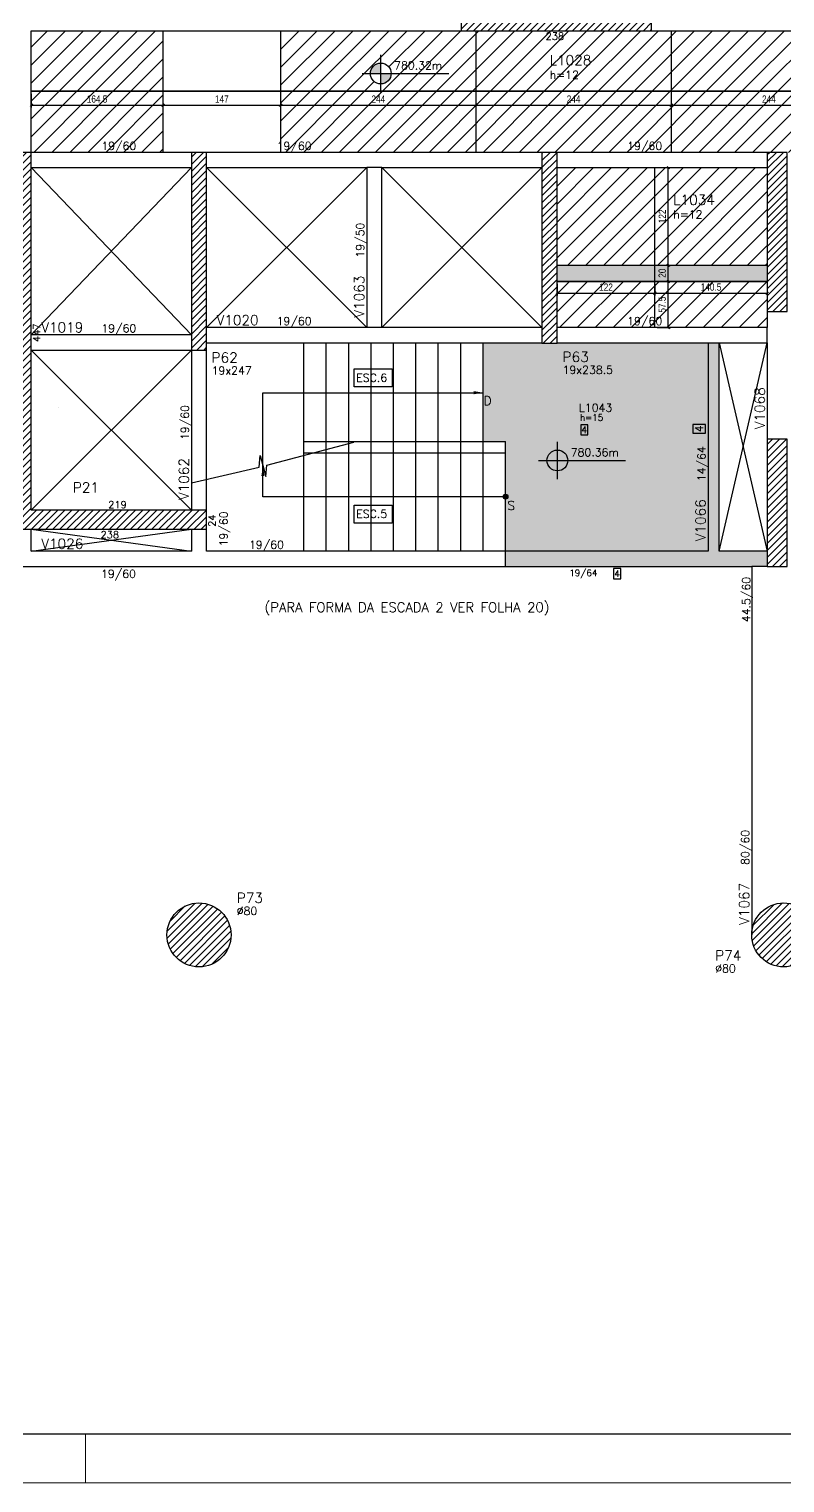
# Model space of a CAD drawing. Extents: x 1860 to 8661, y -614 to 3008.
# Drawn here: x 5207 to 6152, y -614 to 1204 of the extents above; entities that cross this region are included whole.
import ezdxf
from ezdxf.enums import TextEntityAlignment as Align

# ---------------------------------------------------------------- set-up
doc = ezdxf.new("R2010")
doc.units = 0
for name, color, linetype in [('242', 12, 'Continuous'), ('COTA', 241, 'Continuous'), ('F-AUX', 2, 'Continuous'), ('F-AUX-RED', 1, 'Continuous'), ('F-COTAS-FUROS', 50, 'Continuous'), ('F-ESCADAS', 2, 'Continuous'), ('F-LAJES-DIM', 2, 'Continuous'), ('F-LAJES-NOME', 4, 'Continuous'), ('F-LEADER', 1, 'Continuous'), ('F-NÍVEL-PLANTA', 2, 'Continuous'), ('F-PILARES-DIM', 172, 'Continuous'), ('F-PILARES-HACH', 174, 'Continuous'), ('F-PILARES-NOME', 170, 'Continuous'), ('F-PILARES-S', 170, 'Continuous'), ('F-TEXTO', 6, 'Continuous'), ('F-TEXTO ESCADA', 2, 'Continuous'), ('F-TEXTO-YELLOW', 2, 'Continuous'), ('F-VIGAS', 3, 'Continuous'), ('F-VIGAS-DIM', 2, 'Continuous'), ('F-VIGAS-NOME', 4, 'Continuous'), ('F-VÃO', 1, 'Continuous'), ('Painéis', 200, 'Continuous')]:
    doc.layers.add(name, color=color, linetype=linetype)
doc.layers.add('F-DESNIVEL-3', color=7, linetype='Continuous', true_color=0xd5c7ff)
doc.layers.add('FOLHA', color=255, linetype='Continuous', lineweight=5)
doc.layers.add('Hachura', color=251, linetype='Continuous', lineweight=9)
doc.styles.add('5385-ARQ-PB-BAS-PLA-TER-TORRE-A-106-TXT$0$R60-75', font='romans.shx', dxfattribs={"height": 0.1125})
doc.styles.add('COTA TECNICA-50', font='techl___.ttf', dxfattribs={"height": 9})
doc.styles.add('CP-TEXTO', font='romans.shx')
doc.styles.add('MCP', font='romans.shx')
doc.styles.add('ROMANS', font='romans.shx')
doc.dimstyles.new('COTA PAINEL-50', dxfattribs={"dimtxt": 9, "dimasz": 3, "dimexe": 3, "dimexo": 3, "dimgap": 3, "dimtad": 1, "dimdec": 1, "dimzin": 12, "dimdsep": 46, "dimtxsty": 'COTA TECNICA-50', "dimblk1": 'OBLIQUE', "dimblk2": 'OBLIQUE', "dimsah": 1, "dimcen": 0.9, "dimclrd": 4, "dimclre": 4, "dimclrt": 240, "dimadec": 1, "dimazin": 3, "dimtfac": 1, "dimtdec": 1, "dimtmove": 0, "dimatfit": 3, "dimfxl": 1, "dimtolj": 1, "dimtzin": 12, "dimarcsym": 0})
pattern_1 = [(45, (3915.0974, 555.858), (-4.419417, 4.419417), [])]
pattern_2 = [(45, (-236.451, 0), (-11.22532, 11.22532), [])]

# ---------------------------------------------------------------- blocks, each defined once
blk = doc.blocks.new('*U10')
at = {"layer": 'F-LAJES-DIM', "color": 1}
blk.add_lwpolyline([(0, 0), (11, 0), (11, 16), (0, 16)], close=True, dxfattribs=at)
at = {"layer": 'F-LAJES-DIM', "style": 'MCP'}
blk.add_attdef('DIM', text='', height=10, dxfattribs=at).set_placement((5.5, 8), align=Align.MIDDLE_CENTER)
blk = doc.blocks.new('Nível - Planta')
at = {"layer": 'F-NÍVEL-PLANTA'}
h = blk.add_hatch(color=71, dxfattribs=at)
h.paths.add_polyline_path([(0, 0), (0, 0.26, 0.414214), (-0.26, 0)])
h.paths.add_polyline_path([(0.26, 0), (0, 0), (0, -0.26, 0.414214)])
for p, q in [((0, -0.469), (0, 0.469)), ((-0.469, 0), (1.704, 0))]:
    blk.add_line(p, q, dxfattribs=at)
blk.add_circle((0, 0), 0.26, dxfattribs=at)
at = {"layer": 'F-TEXTO', "color": 3, "style": 'MCP'}
blk.add_attdef('NÍVEL', (0.333, 0.102), '', height=0.2, dxfattribs=at)
blk = doc.blocks.new('*U14')
at = {"layer": 'F-VIGAS-DIM', "color": 1}
blk.add_lwpolyline([(0, 0), (11, 0), (11, 16), (0, 16)], close=True, dxfattribs=at)
at = {"layer": 'F-VIGAS-DIM', "style": 'MCP'}
blk.add_attdef('DIM', text='', height=10, dxfattribs=at).set_placement((5.5, 8), align=Align.MIDDLE_CENTER)
blk = doc.blocks.new('A$C355D783C')
at = {"layer": 'F-AUX'}
h = blk.add_hatch(color=1, dxfattribs=at)
edge = h.paths.add_edge_path()
edge.add_arc((-352, 87.2), 3, 0, 360)
at = {"layer": 'F-AUX', "color": 1}
blk.add_circle((-352, 87.2), 3, dxfattribs=at)
at = {"layer": 'F-AUX-RED'}
for points in [[(-392, 215.2), (-380, 217.2), (-392, 219.2)], [(-653.1, 113.1), (-655.1, 125.1), (-657.1, 113.1)]]:
    blk.add_solid(points, dxfattribs=at)
at = {"layer": 'F-ESCADAS', "linetype": 'Continuous'}
for p, q in [((-604, 156), (-604, 279.5)), ((-576, 156), (-576, 279.5)), ((-548, 156), (-548, 279.5)), ((-520, 156), (-520, 279.5)), ((-492, 156), (-492, 279.5)), ((-464, 156), (-464, 279.5)), ((-436, 156), (-436, 279.5)), ((-408, 156), (-408, 279.5)), ((-380, 156), (-380, 279.5)), ((-604, 19), (-604, 156)), ((-576, 19), (-576, 156)), ((-548, 19), (-548, 156)), ((-520, 19), (-520, 156)), ((-492, 19), (-492, 156)), ((-464, 19), (-464, 156)), ((-436, 19), (-436, 156)), ((-408, 19), (-408, 156)), ((-380, 19), (-380, 156)), ((-352, 19), (-352, 156))]:
    blk.add_line(p, q, dxfattribs=at)
for points in [[(-604, 156), (-352, 156)], [(-604, 142), (-352, 142)]]:
    blk.add_lwpolyline(points, dxfattribs=at)
at = {"layer": 'F-LEADER'}
for points in [[(-352, 87.2), (-655.1, 87.2), (-655.1, 217.2), (-380, 217.2)], [(-744.5, 104.6), (-659.9, 124.3), (-658.6, 138.8), (-651.6, 112.3), (-650.2, 126.8), (-541.7, 155.5)]]:
    blk.add_lwpolyline(points, dxfattribs=at)
at = {"layer": 'F-TEXTO ESCADA', "color": 1}
for points in [[(-493.5, 246.9), (-493.5, 224.4), (-541.1, 224.4), (-541.1, 246.9)], [(-493.5, 76.8), (-493.5, 54.3), (-541.1, 54.3), (-541.1, 76.8)]]:
    blk.add_lwpolyline(points, close=True, dxfattribs=at)
at = {"layer": 'F-TEXTO ESCADA', "style": 'ROMANS'}
for s, p in [('ESC.6', (-538.5, 230.8)), ('ESC.5', (-538.5, 60.7))]:
    blk.add_text(s, height=10, dxfattribs=at).set_placement(p)
at = {"layer": 'F-TEXTO-YELLOW', "char_height": 11.2, "width": 61.38, "attachment_point": 9, "style": '5385-ARQ-PB-BAS-PLA-TER-TORRE-A-106-TXT$0$R60-75'}
for s, insert in [('D', (-369.5, 201.6)), ('S', (-340.1, 70.6))]:
    blk.add_mtext(s, dxfattribs=dict(at, insert=insert))
blk = doc.blocks.new('_Oblique')
at = {"color": 0, "linetype": 'ByBlock', "lineweight": -2}
blk.add_line((-0.5, -0.5), (0.5, 0.5), dxfattribs=at)
blk = doc.blocks.new('*D214')
at = {"layer": 'COTA', "color": 4, "lineweight": -2, "transparency": 16777216}
for p, q in [((5867.1, 884.9), (5867.1, 870.4)), ((5867.1, 873.4), (5989.1, 873.4)), ((5989.1, 884.9), (5989.1, 870.4))]:
    blk.add_line(p, q, dxfattribs=at)
at = {"layer": 'Defpoints', "color": 0, "transparency": 16777216}
for p in [(5867.1, 887.9), (5989.1, 887.9), (5989.1, 873.4)]:
    blk.add_point(p, dxfattribs=at)
at = {"layer": 'COTA', "color": 4, "lineweight": -2, "transparency": 16777216, "xscale": 3, "yscale": 3, "zscale": 3, "rotation": 180}
blk.add_blockref('_Oblique', (5867.1, 873.4), dxfattribs=at)
at = {"layer": 'COTA', "color": 4, "lineweight": -2, "transparency": 16777216, "xscale": 3, "yscale": 3, "zscale": 3}
blk.add_blockref('_Oblique', (5989.1, 873.4), dxfattribs=at)
at = {"layer": 'COTA', "color": 240, "transparency": 16777216, "insert": (5928.1, 881), "char_height": 9, "attachment_point": 5, "style": 'COTA TECNICA-50'}
blk.add_mtext('\\A1;122', dxfattribs=at)
blk = doc.blocks.new('*D215')
at = {"layer": 'COTA', "color": 4, "lineweight": -2, "transparency": 16777216}
for p, q in [((5989.1, 884.9), (5989.1, 870.4)), ((5989.1, 873.4), (6129.6, 873.4)), ((6129.6, 884.9), (6129.6, 870.4))]:
    blk.add_line(p, q, dxfattribs=at)
at = {"layer": 'Defpoints', "color": 0, "transparency": 16777216}
for p in [(5989.1, 887.9), (6129.6, 887.9), (6129.6, 873.4)]:
    blk.add_point(p, dxfattribs=at)
at = {"layer": 'COTA', "color": 4, "lineweight": -2, "transparency": 16777216, "xscale": 3, "yscale": 3, "zscale": 3, "rotation": 180}
blk.add_blockref('_Oblique', (5989.1, 873.4), dxfattribs=at)
at = {"layer": 'COTA', "color": 4, "lineweight": -2, "transparency": 16777216, "xscale": 3, "yscale": 3, "zscale": 3}
blk.add_blockref('_Oblique', (6129.6, 873.4), dxfattribs=at)
at = {"layer": 'COTA', "color": 240, "transparency": 16777216, "insert": (6059.3, 881), "char_height": 9, "attachment_point": 5, "style": 'COTA TECNICA-50'}
blk.add_mtext('\\A1;140.5', dxfattribs=at)
blk = doc.blocks.new('*D216')
at = {"layer": 'COTA', "color": 4, "lineweight": -2, "transparency": 16777216}
for p, q in [((5992.1, 887.9), (6008.9, 887.9)), ((6005.9, 830.4), (6005.9, 887.9)), ((5992.1, 830.4), (6008.9, 830.4))]:
    blk.add_line(p, q, dxfattribs=at)
at = {"layer": 'Defpoints', "color": 0, "transparency": 16777216}
for p in [(5989.1, 887.9), (6005.9, 887.9), (5989.1, 830.4)]:
    blk.add_point(p, dxfattribs=at)
at = {"layer": 'COTA', "color": 4, "lineweight": -2, "transparency": 16777216, "xscale": 3, "yscale": 3, "zscale": 3}
for p, rotation in [((6005.9, 887.9), 90), ((6005.9, 830.4), 270)]:
    blk.add_blockref('_Oblique', p, dxfattribs=dict(at, rotation=rotation))
at = {"layer": 'COTA', "color": 240, "transparency": 16777216, "insert": (5998.3, 859.1), "char_height": 9, "attachment_point": 5, "rotation": 90, "style": 'COTA TECNICA-50'}
blk.add_mtext('\\A1;57.5', dxfattribs=at)
blk = doc.blocks.new('*D212')
at = {"layer": 'COTA', "color": 4, "lineweight": -2, "transparency": 16777216}
for p, q in [((5992.1, 908.4), (6008.9, 908.4)), ((6005.9, 888.4), (6005.9, 908.4)), ((5992.1, 888.4), (6008.9, 888.4))]:
    blk.add_line(p, q, dxfattribs=at)
at = {"layer": 'Defpoints', "color": 0, "transparency": 16777216}
for p in [(5989.1, 908.4), (6005.9, 908.4), (5989.1, 888.4)]:
    blk.add_point(p, dxfattribs=at)
at = {"layer": 'COTA', "color": 4, "lineweight": -2, "transparency": 16777216, "xscale": 3, "yscale": 3, "zscale": 3}
for p, rotation in [((6005.9, 908.4), 90), ((6005.9, 888.4), 270)]:
    blk.add_blockref('_Oblique', p, dxfattribs=dict(at, rotation=rotation))
at = {"layer": 'COTA', "color": 240, "transparency": 16777216, "insert": (5998.3, 898.4), "char_height": 9, "attachment_point": 5, "rotation": 90, "style": 'COTA TECNICA-50'}
blk.add_mtext('\\A1;20', dxfattribs=at)
blk = doc.blocks.new('*D213')
at = {"layer": 'COTA', "color": 4, "lineweight": -2, "transparency": 16777216}
for p, q in [((5992.1, 1030.4), (6008.9, 1030.4)), ((6005.9, 908.4), (6005.9, 1030.4)), ((5992.1, 908.4), (6008.9, 908.4))]:
    blk.add_line(p, q, dxfattribs=at)
at = {"layer": 'Defpoints', "color": 0, "transparency": 16777216}
for p in [(5989.1, 1030.4), (6005.9, 1030.4), (5989.1, 908.4)]:
    blk.add_point(p, dxfattribs=at)
at = {"layer": 'COTA', "color": 4, "lineweight": -2, "transparency": 16777216, "xscale": 3, "yscale": 3, "zscale": 3}
for p, rotation in [((6005.9, 1030.4), 90), ((6005.9, 908.4), 270)]:
    blk.add_blockref('_Oblique', p, dxfattribs=dict(at, rotation=rotation))
at = {"layer": 'COTA', "color": 240, "transparency": 16777216, "insert": (5998.4, 969.4), "char_height": 9, "attachment_point": 5, "rotation": 90, "style": 'COTA TECNICA-50'}
blk.add_mtext('\\A1;122', dxfattribs=at)
blk = doc.blocks.new('*D356')
at = {"layer": 'COTA', "color": 4, "lineweight": -2, "transparency": 16777216}
for p, q in [((6009.6, 1122.4), (6009.6, 1105.4)), ((6009.6, 1108.4), (6253.6, 1108.4)), ((6253.6, 1122.4), (6253.6, 1105.4))]:
    blk.add_line(p, q, dxfattribs=at)
at = {"layer": 'Defpoints', "color": 0, "transparency": 16777216}
for p in [(6009.6, 1125.4), (6253.6, 1125.4), (6253.6, 1108.4)]:
    blk.add_point(p, dxfattribs=at)
at = {"layer": 'COTA', "color": 4, "lineweight": -2, "transparency": 16777216, "xscale": 3, "yscale": 3, "zscale": 3, "rotation": 180}
blk.add_blockref('_Oblique', (6009.6, 1108.4), dxfattribs=at)
at = {"layer": 'COTA', "color": 4, "lineweight": -2, "transparency": 16777216, "xscale": 3, "yscale": 3, "zscale": 3}
blk.add_blockref('_Oblique', (6253.6, 1108.4), dxfattribs=at)
at = {"layer": 'COTA', "color": 240, "transparency": 16777216, "insert": (6131.6, 1116), "char_height": 9, "attachment_point": 5, "style": 'COTA TECNICA-50'}
blk.add_mtext('\\A1;244', dxfattribs=at)
blk = doc.blocks.new('*D360')
at = {"layer": 'COTA', "color": 4, "lineweight": -2, "transparency": 16777216}
for p, q in [((5210.1, 1122.4), (5210.1, 1105.4)), ((5210.1, 1108.4), (5374.6, 1108.4)), ((5374.6, 1122.4), (5374.6, 1105.4))]:
    blk.add_line(p, q, dxfattribs=at)
at = {"layer": 'Defpoints', "color": 0, "transparency": 16777216}
for p in [(5210.1, 1125.4), (5374.6, 1125.4), (5374.6, 1108.4)]:
    blk.add_point(p, dxfattribs=at)
at = {"layer": 'COTA', "color": 4, "lineweight": -2, "transparency": 16777216, "xscale": 3, "yscale": 3, "zscale": 3, "rotation": 180}
blk.add_blockref('_Oblique', (5210.1, 1108.4), dxfattribs=at)
at = {"layer": 'COTA', "color": 4, "lineweight": -2, "transparency": 16777216, "xscale": 3, "yscale": 3, "zscale": 3}
blk.add_blockref('_Oblique', (5374.6, 1108.4), dxfattribs=at)
at = {"layer": 'COTA', "color": 240, "transparency": 16777216, "insert": (5292.3, 1116), "char_height": 9, "attachment_point": 5, "style": 'COTA TECNICA-50'}
blk.add_mtext('\\A1;164.5', dxfattribs=at)
blk = doc.blocks.new('*D361')
at = {"layer": 'COTA', "color": 4, "lineweight": -2, "transparency": 16777216}
for p, q in [((5374.6, 1122.4), (5374.6, 1105.4)), ((5374.6, 1108.4), (5521.6, 1108.4)), ((5521.6, 1122.4), (5521.6, 1105.4))]:
    blk.add_line(p, q, dxfattribs=at)
at = {"layer": 'Defpoints', "color": 0, "transparency": 16777216}
for p in [(5374.6, 1125.4), (5521.6, 1125.4), (5521.6, 1108.4)]:
    blk.add_point(p, dxfattribs=at)
at = {"layer": 'COTA', "color": 4, "lineweight": -2, "transparency": 16777216, "xscale": 3, "yscale": 3, "zscale": 3, "rotation": 180}
blk.add_blockref('_Oblique', (5374.6, 1108.4), dxfattribs=at)
at = {"layer": 'COTA', "color": 4, "lineweight": -2, "transparency": 16777216, "xscale": 3, "yscale": 3, "zscale": 3}
blk.add_blockref('_Oblique', (5521.6, 1108.4), dxfattribs=at)
at = {"layer": 'COTA', "color": 240, "transparency": 16777216, "insert": (5448.1, 1116), "char_height": 9, "attachment_point": 5, "style": 'COTA TECNICA-50'}
blk.add_mtext('\\A1;147', dxfattribs=at)
blk = doc.blocks.new('*D362')
at = {"layer": 'COTA', "color": 4, "lineweight": -2, "transparency": 16777216}
for p, q in [((5521.6, 1122.4), (5521.6, 1105.4)), ((5521.6, 1108.4), (5765.6, 1108.4)), ((5765.6, 1122.4), (5765.6, 1105.4))]:
    blk.add_line(p, q, dxfattribs=at)
at = {"layer": 'Defpoints', "color": 0, "transparency": 16777216}
for p in [(5521.6, 1125.4), (5765.6, 1125.4), (5765.6, 1108.4)]:
    blk.add_point(p, dxfattribs=at)
at = {"layer": 'COTA', "color": 4, "lineweight": -2, "transparency": 16777216, "xscale": 3, "yscale": 3, "zscale": 3, "rotation": 180}
blk.add_blockref('_Oblique', (5521.6, 1108.4), dxfattribs=at)
at = {"layer": 'COTA', "color": 4, "lineweight": -2, "transparency": 16777216, "xscale": 3, "yscale": 3, "zscale": 3}
blk.add_blockref('_Oblique', (5765.6, 1108.4), dxfattribs=at)
at = {"layer": 'COTA', "color": 240, "transparency": 16777216, "insert": (5643.6, 1116), "char_height": 9, "attachment_point": 5, "style": 'COTA TECNICA-50'}
blk.add_mtext('\\A1;244', dxfattribs=at)
blk = doc.blocks.new('*D359')
at = {"layer": 'COTA', "color": 4, "lineweight": -2, "transparency": 16777216}
for p, q in [((5765.6, 1122.4), (5765.6, 1105.4)), ((5765.6, 1108.4), (6009.6, 1108.4)), ((6009.6, 1122.4), (6009.6, 1105.4))]:
    blk.add_line(p, q, dxfattribs=at)
at = {"layer": 'Defpoints', "color": 0, "transparency": 16777216}
for p in [(5765.6, 1125.4), (6009.6, 1125.4), (6009.6, 1108.4)]:
    blk.add_point(p, dxfattribs=at)
at = {"layer": 'COTA', "color": 4, "lineweight": -2, "transparency": 16777216, "xscale": 3, "yscale": 3, "zscale": 3, "rotation": 180}
blk.add_blockref('_Oblique', (5765.6, 1108.4), dxfattribs=at)
at = {"layer": 'COTA', "color": 4, "lineweight": -2, "transparency": 16777216, "xscale": 3, "yscale": 3, "zscale": 3}
blk.add_blockref('_Oblique', (6009.6, 1108.4), dxfattribs=at)
at = {"layer": 'COTA', "color": 240, "transparency": 16777216, "insert": (5887.6, 1116), "char_height": 9, "attachment_point": 5, "style": 'COTA TECNICA-50'}
blk.add_mtext('\\A1;244', dxfattribs=at)

msp = doc.modelspace()

# ---------------------------------------------------------------- hatches: boundary and pattern name
at = {"layer": 'F-DESNIVEL-3', "linetype": 'Continuous'}
h = msp.add_hatch(color=256, dxfattribs=at)
h.dxf.hatch_style = 1
h.paths.add_polyline_path([(6055.6, 811.36), (5867.1, 811.36), (5867.1, 810.86), (5848.1, 810.86), (5848.1, 811.36), (5774.6, 811.36), (5774.6, 687.86), (5802.6, 687.86), (5802.6, 550.86), (6055.6, 550.86)])
at = {"layer": 'F-PILARES-HACH', "linetype": 'Continuous'}
h = msp.add_hatch(dxfattribs=at)
h.set_pattern_fill('ANSI31', color=256, scale=50, style=0)
h.set_pattern_definition(pattern_1)
h.paths.add_polyline_path([(5985.1, 1201.36), (5985.1, 1439.36), (5747.1, 1439.36), (5747.1, 1420.36), (5966.1, 1420.36), (5966.1, 1220.36), (5747.1, 1220.36), (5747.1, 1201.36)], flags=16)
h = msp.add_hatch(dxfattribs=at)
h.set_pattern_fill('ANSI31', color=256, scale=50, style=0)
h.set_pattern_definition(pattern_1)
h.paths.add_polyline_path([(5191.1, 578.36), (5429.1, 578.36), (5429.1, 602.36), (5210.1, 602.36), (5210.1, 1049.36), (5191.1, 1049.36)], flags=16)
h = msp.add_hatch(dxfattribs=at)
h.set_pattern_fill('ANSI31', color=256, scale=50, style=0)
h.set_pattern_definition(pattern_1)
h.paths.add_polyline_path([(5410.1, 802.36), (5429.1, 802.36), (5429.1, 1049.36), (5410.1, 1049.36)], flags=16)
h = msp.add_hatch(dxfattribs=at)
h.set_pattern_fill('ANSI31', color=256, scale=50, style=0)
h.set_pattern_definition(pattern_1)
h.paths.add_polyline_path([(5848.1, 810.86), (5867.1, 810.86), (5867.1, 1049.36), (5848.1, 1049.36)], flags=16)
h = msp.add_hatch(dxfattribs=at)
h.set_pattern_fill('ANSI31', color=256, scale=50, style=0)
h.set_pattern_definition(pattern_1)
h.paths.add_polyline_path([(6129.6, 850.36), (6154.6, 850.36), (6154.6, 1049.36), (6129.6, 1049.36)], flags=16)
h = msp.add_hatch(dxfattribs=at)
h.set_pattern_fill('ANSI31', color=256, scale=50, style=0)
h.set_pattern_definition(pattern_1)
h.paths.add_polyline_path([(6129.6, 531.86), (6154.6, 531.86), (6154.6, 690.86), (6129.6, 690.86)], flags=16)
h = msp.add_hatch(dxfattribs=at)
h.set_pattern_fill('ANSI31', color=256, scale=50)
h.set_pattern_definition(pattern_1)
edge = h.paths.add_edge_path()
edge.add_arc((5419.6, 71.36), 40, 0, 360)
h = msp.add_hatch(dxfattribs=at)
h.set_pattern_fill('ANSI31', color=256, scale=50)
h.set_pattern_definition(pattern_1)
edge = h.paths.add_edge_path()
edge.add_arc((6150.1, 71.36), 40, 0, 360)
at = {"layer": 'Hachura', "linetype": 'ByBlock'}
h = msp.add_hatch(dxfattribs=at)
h.set_pattern_fill('ANSI31', color=256, scale=5)
h.set_pattern_definition(pattern_2)
h.paths.add_polyline_path([(5210.1, 1201.36), (5210.1, 1125.86), (5374.6, 1125.86), (5374.6, 1201.36)])
h.paths.add_polyline_path([(5210.1, 1125.36), (5210.1, 1049.36), (5374.6, 1049.36), (5374.6, 1125.36)])
h.paths.add_polyline_path([(5638.6, 1049.36), (5765.6, 1049.36), (5765.6, 1125.36), (5521.6, 1125.36), (5521.6, 1049.36)])
h.paths.add_polyline_path([(5646.73, 1125.86), (5646.73, 1134.97, -0.4142136), (5633.71, 1147.99, -1), (5659.75, 1147.99, -0.4142136), (5646.73, 1134.97), (5646.73, 1125.86), (5765.6, 1125.86), (5765.6, 1201.36), (5747.1, 1201.36), (5521.6, 1201.36), (5521.6, 1125.86)])
h.paths.add_polyline_path([(6009.6, 1125.86), (6009.6, 1201.36), (5985.1, 1201.36), (5765.6, 1201.36), (5765.6, 1125.86)])
h.paths.add_polyline_path([(6009.6, 1049.36), (6009.6, 1125.36), (5765.6, 1125.36), (5765.6, 1049.36), (5848.1, 1049.36), (5867.1, 1049.36)])
h.paths.add_polyline_path([(6253.6, 1049.36), (6253.6, 1125.36), (6009.6, 1125.36), (6009.6, 1049.36), (6129.6, 1049.36), (6154.6, 1049.36)])
h.paths.add_polyline_path([(6253.6, 1125.86), (6253.6, 1201.36), (6009.6, 1201.36), (6009.6, 1125.86)])
h.paths.add_polyline_path([(6253.6, 1201.36), (6253.6, 1125.86), (6497.6, 1125.86), (6497.6, 1201.36), (6472.6, 1201.36)])
h.paths.add_polyline_path([(6485.1, 1049.36), (6497.6, 1049.36), (6497.6, 1125.36), (6253.6, 1125.36), (6253.6, 1049.36)])
h.paths.add_polyline_path([(6667.6, 1049.36), (6667.6, 1125.36), (6497.6, 1125.36), (6497.6, 1049.36)])
h.paths.add_polyline_path([(6667.6, 1125.86), (6667.6, 1201.36), (6497.6, 1201.36), (6497.6, 1125.86)])
h.paths.add_polyline_path([(6667.6, 1201.36), (6667.6, 1125.86), (6911.6, 1125.86), (6911.6, 1201.36)])
h.paths.add_polyline_path([(6667.6, 1125.36), (6667.6, 1049.36), (6825.1, 1049.36), (6911.6, 1049.36), (6911.6, 1125.36)])
h.paths.add_polyline_path([(7149.6, 1049.36), (7155.6, 1049.36), (7155.6, 1125.36), (6911.6, 1125.36), (6911.6, 1049.36)])
h.paths.add_polyline_path([(7155.6, 1125.86), (7155.6, 1201.36), (6911.6, 1201.36), (6911.6, 1125.86)])
h = msp.add_hatch(dxfattribs=at)
h.set_pattern_fill('ANSI31', color=256, scale=5)
h.set_pattern_definition(pattern_2)
h.paths.add_polyline_path([(5989.1, 908.36), (5989.1, 1030.36), (5867.1, 1030.36), (5867.1, 908.36)])
h.paths.add_polyline_path([(6129.6, 908.36), (6129.6, 1030.36), (5989.1, 1030.36), (5989.1, 908.36)])
h.paths.add_polyline_path([(5989.1, 887.86), (5989.1, 830.36), (6062.6, 830.36), (6129.6, 830.36), (6129.6, 850.36), (6129.6, 887.86)])
h.paths.add_polyline_path([(5867.1, 887.86), (5867.1, 830.36), (5989.1, 830.36), (5989.1, 887.86)])
h = msp.add_hatch(color=256, dxfattribs=at)
h.dxf.hatch_style = 1
h.paths.add_polyline_path([(5989.1, 908.36), (5867.1, 908.36), (5867.1, 888.36), (5989.1, 888.36)])
h.paths.add_polyline_path([(6129.6, 908.36), (5989.1, 908.36), (5989.1, 888.36), (6129.6, 888.36)])

# ---------------------------------------------------------------- linework, layer by layer
at = {"color": 30}
msp.add_line((8600.49, -552.63), (2012.11, -552.63), dxfattribs=at)
at = {"layer": '242', "linetype": 'Continuous'}
for p, q in [((6142.1, 949.86), (6142.1, 949.86)), ((5857.6, 930.11), (5857.6, 930.11)), ((5419.6, 925.86), (5419.6, 925.86)), ((5244.63, 731.16), (5244.63, 731.16)), ((6142.1, 611.36), (6142.1, 611.36)), ((5419.6, 71.36), (5419.6, 71.36)), ((6150.1, 71.36), (6150.1, 71.36))]:
    msp.add_line(p, q, dxfattribs=at)
at = {"layer": 'F-DESNIVEL-3', "linetype": 'Continuous'}
for points in [[(6069.6, 550.86), (6069.6, 811.36), (6055.6, 811.36)], [(6069.6, 550.86), (6055.6, 811.36), (6055.6, 550.86)], [(6062.6, 531.86), (6062.6, 550.86), (5802.7, 550.86)], [(6062.6, 531.86), (5802.7, 550.86), (5802.7, 531.86)], [(6069.6, 550.86), (6055.6, 550.86), (6069.6, 550.86)], [(6062.6, 531.86), (6129.5, 531.86), (6129.5, 550.86)], [(6062.6, 531.86), (6129.5, 550.86), (6062.6, 550.86)], [(6062.6, 531.86), (6062.6, 550.86), (6062.6, 531.86)], [(6062.6, 531.86), (5802.7, 531.86), (6062.6, 531.86)]]:
    msp.add_solid(points, dxfattribs=at)
at = {"layer": 'F-PILARES-S', "linetype": 'Continuous'}
for points in [[(5985.1, 1201.36), (5985.1, 1439.36), (5747.1, 1439.36), (5747.1, 1420.36), (5966.1, 1420.36), (5966.1, 1220.36), (5747.1, 1220.36), (5747.1, 1201.36), (5985.1, 1201.36)], [(5191.1, 578.36), (5429.1, 578.36), (5429.1, 602.36), (5210.1, 602.36), (5210.1, 1049.36), (5191.1, 1049.36), (5191.1, 578.36)], [(5410.1, 802.36), (5429.1, 802.36), (5429.1, 1049.36), (5410.1, 1049.36), (5410.1, 802.36)], [(5848.1, 810.86), (5867.1, 810.86), (5867.1, 1049.36), (5848.1, 1049.36), (5848.1, 810.86)], [(6129.6, 850.36), (6154.6, 850.36), (6154.6, 1049.36), (6129.6, 1049.36), (6129.6, 850.36)], [(6129.6, 531.86), (6154.6, 531.86), (6154.6, 690.86), (6129.6, 690.86), (6129.6, 531.86)]]:
    msp.add_lwpolyline(points, dxfattribs=at)
for centre in [(5419.6, 71.36), (6150.1, 71.36)]:
    msp.add_circle(centre, 40, dxfattribs=at)
at = {"layer": 'F-VIGAS'}
for points in [[(5210.1, 1049.36), (5210.1, 1201.36)], [(5210.1, 1201.36), (5747.1, 1201.36)], [(5985.1, 1201.36), (6472.6, 1201.36)], [(5410.1, 1049.36), (5210.1, 1049.36)], [(5638.6, 1049.36), (5429.1, 1049.36)], [(5848.1, 1049.36), (5638.6, 1049.36)], [(6129.6, 1049.36), (5867.1, 1049.36)], [(5210.1, 1030.36), (5410.1, 1030.36)], [(5429.1, 1030.36), (5629.1, 1030.36)], [(5629.1, 1030.36), (5629.1, 830.36)], [(5648.1, 1030.36), (5629.1, 1030.36)], [(5648.1, 830.36), (5648.1, 1030.36)], [(5648.1, 1030.36), (5848.1, 1030.36)], [(5867.1, 1030.36), (6129.6, 1030.36)], [(6129.6, 850.36), (6129.6, 830.36)], [(5410.1, 821.36), (5210.1, 821.36)], [(5629.1, 830.36), (5429.1, 830.36)], [(5648.1, 830.36), (5629.1, 830.36)], [(5848.1, 830.36), (5648.1, 830.36)], [(6062.6, 830.36), (5867.1, 830.36)], [(6129.6, 830.36), (6062.6, 830.36)], [(6129.6, 811.36), (6129.6, 830.36)], [(5210.1, 802.36), (5410.1, 802.36)], [(5410.1, 802.36), (5410.1, 602.36)], [(5429.1, 811.36), (5638.6, 811.36)], [(5429.1, 602.36), (5429.1, 802.36)], [(5638.6, 811.36), (5848.1, 811.36)], [(5867.1, 811.36), (6069.6, 811.36)], [(6055.6, 811.36), (6055.6, 550.86)], [(6069.6, 811.36), (6129.6, 811.36)], [(6069.6, 550.86), (6069.6, 811.36)], [(6129.6, 811.36), (6129.6, 690.86)], [(5210.1, 550.86), (5210.1, 578.36)], [(5410.1, 578.36), (5410.1, 550.86)], [(5429.1, 550.86), (5429.1, 578.36)], [(5410.1, 550.86), (5210.1, 550.86)], [(5802.6, 550.86), (5429.1, 550.86)], [(6055.6, 550.86), (5802.6, 550.86)], [(5802.7, 531.86), (5802.6, 550.86)], [(6129.6, 550.86), (6069.6, 550.86)], [(5191.1, 531.86), (5419.6, 531.86)], [(5419.6, 531.86), (5802.6, 531.86)], [(5802.6, 531.86), (6062.6, 531.86)], [(6062.6, 531.86), (6110.1, 531.86)], [(6110.1, 531.86), (6110.1, 449.36)], [(6129.6, 531.86), (6110.1, 531.86)], [(6110.1, 449.36), (6110.1, 300.36)], [(6110.1, 300.36), (6110.1, 71.36)]]:
    msp.add_lwpolyline(points, dxfattribs=at)
at = {"layer": 'F-VÃO'}
for p, q in [((5210.1, 821.36), (5410.1, 1030.36)), ((5210.1, 1030.36), (5410.1, 821.36)), ((5429.1, 830.36), (5629.1, 1030.36)), ((5429.1, 1030.36), (5629.1, 830.36)), ((5648.1, 830.36), (5848.1, 1030.36)), ((5648.1, 1030.36), (5848.1, 830.36)), ((5210.1, 602.36), (5410.1, 802.36)), ((5210.1, 802.36), (5410.1, 602.36)), ((6069.6, 550.86), (6129.6, 811.36)), ((6069.6, 811.36), (6129.6, 550.86)), ((5210.1, 550.86), (5410.1, 578.36)), ((5210.1, 578.36), (5410.1, 550.86))]:
    msp.add_line(p, q, dxfattribs=at)
at = {"layer": 'FOLHA'}
for p, q in [((5277.96, -552.63), (5277.96, -613.6)), ((8661.45, -613.6), (1859.7, -613.6))]:
    msp.add_line(p, q, dxfattribs=at)
at = {"layer": 'Painéis'}
msp.add_line((5989.1, 830.36), (5989.1, 1030.36), dxfattribs=at)
for points in [[(5374.6, 1201.36), (5374.6, 1049.36)], [(5521.6, 1201.36), (5521.6, 1049.36)], [(5765.6, 1201.36), (5765.6, 1049.36)], [(6009.6, 1201.36), (6009.6, 1049.36)], [(7155.6, 1125.86), (5210.1, 1125.86)], [(7155.6, 1125.36), (5210.1, 1125.36)], [(5867.1, 908.36), (6129.6, 908.36)], [(5867.1, 888.36), (6129.6, 888.36)], [(5867.1, 887.86), (6129.6, 887.86)]]:
    msp.add_lwpolyline(points, dxfattribs=at)

# ---------------------------------------------------------------- block references
at = {"layer": 'F-COTAS-FUROS', "linetype": 'Continuous'}
msp.add_blockref('A$C355D783C', (6154.6, 531.86), dxfattribs=at)
at = {"layer": 'F-LAJES-DIM', "linetype": 'Continuous', "xscale": 0.8, "yscale": 0.8, "zscale": 0.8}
for p in [(5896.44, 696.26), (5937.63, 516.52)]:
    msp.add_blockref('*U10', p, dxfattribs=at).add_auto_attribs({'DIM': '4'})
at = {"layer": 'F-NÍVEL-PLANTA', "linetype": 'Continuous', "xscale": 50, "yscale": 50, "zscale": 50}
for p, values in [((5646.73, 1147.99), {'NÍVEL': '780.32m'}), ((5867.36, 664.37), {'NÍVEL': '780.36m'})]:
    msp.add_blockref('Nível - Planta', p, dxfattribs=at).add_auto_attribs(values)
at = {"layer": 'F-VIGAS-DIM', "linetype": 'Continuous', "rotation": 90}
msp.add_blockref('*U14', (6052.47, 698.36), dxfattribs=at).add_auto_attribs({'DIM': '4'})

# ---------------------------------------------------------------- texts
at = {"layer": 'F-LAJES-DIM', "linetype": 'Continuous', "style": 'MCP'}
for s, height, p in [('h=12', 10, (5857.76, 1141.33)), ('h=12', 10, (6012.13, 966.82)), ('h=15', 8, (5895.54, 714.07))]:
    msp.add_text(s, height=height, dxfattribs=at).set_placement(p)
at = {"layer": 'F-LAJES-NOME', "linetype": 'Continuous', "style": 'MCP'}
for s, height, p in [('L1028', 12.5, (5857.76, 1158.33)), ('L1034', 12.5, (6012.13, 983.82)), ('L1043', 10, (5894.29, 725.26))]:
    msp.add_text(s, height=height, dxfattribs=at).set_placement(p)
at = {"layer": 'F-PILARES-DIM', "linetype": 'Continuous', "style": 'MCP'}
for s, height, p in [('238', 9, (5852.6, 1190.11)), ('19x247', 10, (5435.35, 771.73)), ('19x238.5', 10, (5873.84, 772.58)), ('219', 9, (5306.1, 604.61)), ('238', 9, (5296.6, 567.11)), ('%%c80', 10, (5466.74, 96.34)), ('%%c80', 10, (5466.74, 96.34)), ('%%c80', 10, (6064.48, 24.34))]:
    msp.add_text(s, height=height, dxfattribs=at).set_placement(p)
for s, p in [('447', (5221.35, 812.36)), ('24', (5440.35, 581.36))]:
    msp.add_text(s, height=9, rotation=90, dxfattribs=at).set_placement(p)
at = {"layer": 'F-PILARES-NOME', "linetype": 'Continuous', "style": 'MCP'}
for s, p in [('P63', (5873.84, 787.58)), ('P62', (5435.35, 786.73)), ('P21', (5261.99, 624.34)), ('P73', (5466.74, 111.34)), ('P73', (5466.74, 111.34)), ('P74', (6064.48, 39.34))]:
    msp.add_text(s, height=12.5, dxfattribs=at).set_placement(p)
at = {"layer": 'F-TEXTO', "color": 3, "insert": (5363.19, 486.87), "char_height": 12, "width": 687.5204, "attachment_point": 1, "style": 'CP-TEXTO'}
msp.add_mtext('\\pi138.33165;(PARA FORMA DA ESCADA 2 VER FOLHA 20)', dxfattribs=at)
at = {"layer": 'F-VIGAS-DIM', "linetype": 'Continuous', "style": 'MCP'}
for s, height, p in [('19/60', 10, (5297.6, 1052.48)), ('19/60', 10, (5516.6, 1052.48)), ('19/60', 10, (5954.6, 1052.48)), ('19/60', 10, (5297.6, 824.48)), ('19/60', 10, (5516.6, 833.48)), ('19/60', 10, (5954.6, 833.48)), ('19/60', 10, (5482.03, 553.98)), ('19/60', 10, (5297.19, 517.65)), ('19/64', 8, (5882.3, 519.85))]:
    msp.add_text(s, height=height, dxfattribs=at).set_placement(p)
for s, p in [('19/50', (5625.97, 917.86)), ('19/60', (5406.97, 689.86)), ('14/64', (6052.47, 638.36)), ('19/60', (5455.36, 556.92)), ('44.5/60', (6108.23, 462.19)), ('80/60', (6106.97, 158.86))]:
    msp.add_text(s, height=10, rotation=90, dxfattribs=at).set_placement(p)
at = {"layer": 'F-VIGAS-NOME', "linetype": 'Continuous', "style": 'MCP'}
for s, p in [('V1063', (5625.97, 842.86)), ('V1068', (6126.47, 703.36)), ('V1062', (5406.97, 614.86)), ('V1066', (6052.47, 563.36)), ('V1067', (6106.97, 83.86))]:
    msp.add_text(s, height=12.5, rotation=90, dxfattribs=at).set_placement(p)
for s, p in [('V1019', (5222.6, 824.48)), ('V1020', (5441.6, 833.48)), ('V1026', (5222.6, 553.98))]:
    msp.add_text(s, height=12.5, dxfattribs=at).set_placement(p)

# ---------------------------------------------------------------- dimensions: what is measured, and where the dimension line sits
at = {"layer": 'COTA'}
for base, p1, p2, picture, middle in [((5374.6, 1108.44), (5210.1, 1125.36), (5374.6, 1125.36), '*D360', (5292.35, 1116.04)), ((5989.1, 873.45), (5867.1, 887.86), (5989.1, 887.86), '*D214', (5928.1, 881))]:
    dim = msp.add_linear_dim(base=base, p1=p1, p2=p2, dimstyle='COTA PAINEL-50', dxfattribs=at)
    dim.commit()
    dim.dimension.update_dxf_attribs({"geometry": picture, "text_midpoint": middle})
for base, p1, p2, picture, middle in [((5521.6, 1108.44), (5374.6, 1125.36), (5521.6, 1125.36), '*D361', (5448.1, 1116)), ((5765.6, 1108.44), (5521.6, 1125.36), (5765.6, 1125.36), '*D362', (5643.6, 1116)), ((6009.6, 1108.44), (5765.6, 1125.36), (6009.6, 1125.36), '*D359', (5887.6, 1116)), ((6253.6, 1108.44), (6009.6, 1125.36), (6253.6, 1125.36), '*D356', (6131.6, 1116)), ((6129.6, 873.45), (5989.1, 887.86), (6129.6, 887.86), '*D215', (6059.35, 881.05))]:
    dim = msp.add_linear_dim(base=base, p1=p1, p2=p2, dimstyle='COTA PAINEL-50', override={"dimtmove": 1}, dxfattribs=at)
    dim.commit()
    dim.dimension.update_dxf_attribs({"geometry": picture, "text_midpoint": middle})
dim = msp.add_linear_dim(base=(6005.91, 1030.36), p1=(5989.1, 908.36), p2=(5989.1, 1030.36), angle=90, dimstyle='COTA PAINEL-50', override={"dimtmove": 1}, dxfattribs=at)
dim.commit()
dim.dimension.update_dxf_attribs({"geometry": '*D213', "text_midpoint": (5998.35, 969.36)})
for base, p1, p2, picture, middle in [((6005.91, 908.36), (5989.1, 888.36), (5989.1, 908.36), '*D212', (5998.31, 898.36)), ((6005.91, 887.86), (5989.1, 830.36), (5989.1, 887.86), '*D216', (5998.31, 859.11))]:
    dim = msp.add_linear_dim(base=base, p1=p1, p2=p2, angle=90, dimstyle='COTA PAINEL-50', dxfattribs=at)
    dim.commit()
    dim.dimension.update_dxf_attribs({"geometry": picture, "text_midpoint": middle})

doc.saveas('drawing.dxf')
